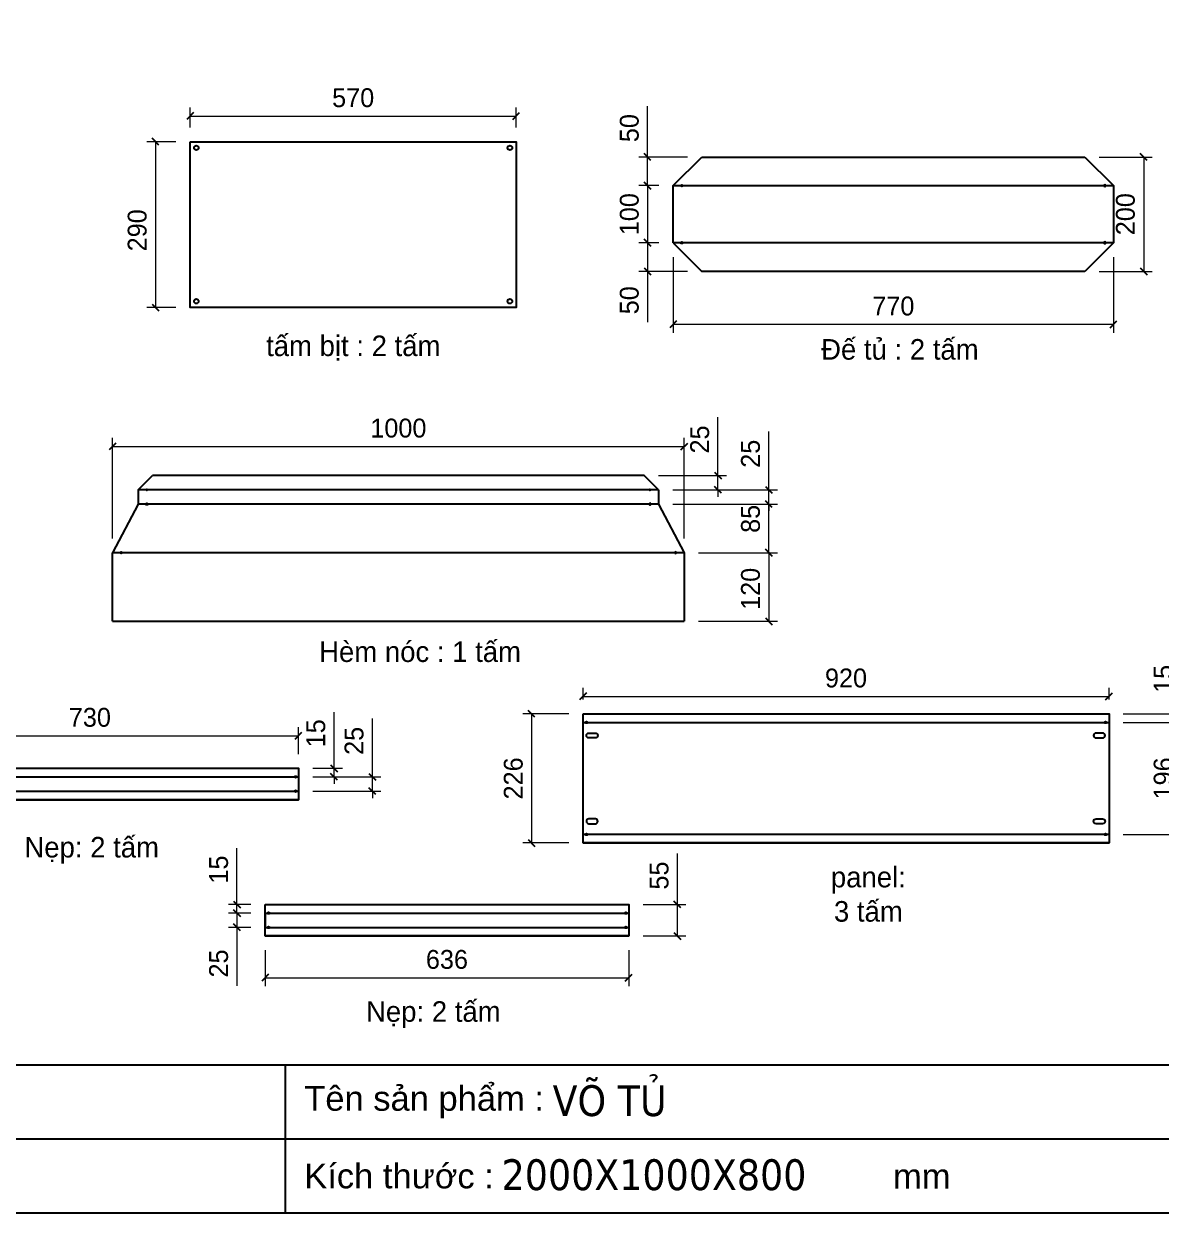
# Model space of a CAD drawing. Header units: millimetres. Extents: x 0 to 6415, y 0 to 4536.
# Drawn here: x 1465 to 3455, y 0 to 2081 of the extents above; entities that cross this region are included whole.
import ezdxf
from ezdxf.enums import TextEntityAlignment as Align

# ---------------------------------------------------------------- set-up
doc = ezdxf.new("R2010")
doc.units = ezdxf.units.MM
doc.layers.add('CNC', color=7, linetype='Continuous')
doc.layers.add('DIM', color=253, linetype='Continuous')
doc.styles.add('Arial', font='arial.ttf')
doc.styles.add('Tahoma (Input Text)', font='tahoma.ttf')
doc.dimstyles.new('Dim-33', dxfattribs={"dimtxt": 33, "dimasz": 12, "dimexe": 15, "dimexo": 25, "dimgap": 15, "dimtad": 1, "dimdec": 0, "dimtxsty": 'Standard', "dimblk": 'OBLIQUE', "dimcen": 10, "dimclrd": 5, "dimclre": 5, "dimclrt": 3, "dimazin": 3, "dimtfac": 1, "dimtdec": 0, "dimtmove": 0, "dimatfit": 3, "dimldrblk": 'OPEN30', "dimlwd": 9, "dimlwe": 9})

# ---------------------------------------------------------------- blocks, each defined once
blk = doc.blocks.new('*D13')
at = {"color": 0, "linetype": 'ByBlock', "lineweight": -2}
for p, q in [((1762.5, 1925.9), (1750.5, 1913.9)), ((2320.5, 1913.9), (2332.5, 1925.9))]:
    blk.add_line(p, q, dxfattribs=at)
at = {"layer": 'Defpoints', "color": 0, "transparency": 16777216}
for p in [(2326.5, 1919.9), (1756.5, 1874.9), (2326.5, 1874.9)]:
    blk.add_point(p, dxfattribs=at)
at = {"layer": 'DIM', "color": 5, "lineweight": 9, "transparency": 16777216}
for p, q in [((1756.5, 1899.9), (1756.5, 1934.9)), ((1756.5, 1919.9), (2326.5, 1919.9)), ((2326.5, 1899.9), (2326.5, 1934.9))]:
    blk.add_line(p, q, dxfattribs=at)
at = {"layer": 'DIM', "color": 3, "transparency": 16777216, "insert": (2041.5, 1951.7), "char_height": 33, "attachment_point": 5}
blk.add_mtext('570', dxfattribs=at)
blk = doc.blocks.new('_Oblique')
at = {"color": 0, "linetype": 'ByBlock', "lineweight": -2}
blk.add_line((-0.5, -0.5), (0.5, 0.5), dxfattribs=at)
blk = doc.blocks.new('_Open30')
at = {"color": 0, "linetype": 'ByBlock', "lineweight": -2}
for p, q in [((-1, 0.27), (0, 0)), ((0, 0), (-1, -0.27)), ((0, 0), (-1, 0))]:
    blk.add_line(p, q, dxfattribs=at)
blk = doc.blocks.new('*D14')
at = {"color": 0, "linetype": 'ByBlock', "lineweight": -2}
for p, q in [((1701.8, 1868.9), (1689.8, 1880.9)), ((1689.8, 1590.9), (1701.8, 1578.9))]:
    blk.add_line(p, q, dxfattribs=at)
at = {"layer": 'Defpoints', "color": 0, "transparency": 16777216}
for p in [(1756.5, 1874.9), (1695.8, 1584.9), (1756.5, 1584.9)]:
    blk.add_point(p, dxfattribs=at)
at = {"layer": 'DIM', "color": 5, "lineweight": 9, "transparency": 16777216}
for p, q in [((1731.5, 1874.9), (1680.8, 1874.9)), ((1695.8, 1874.9), (1695.8, 1584.9)), ((1731.5, 1584.9), (1680.8, 1584.9))]:
    blk.add_line(p, q, dxfattribs=at)
at = {"layer": 'DIM', "color": 3, "transparency": 16777216, "insert": (1663.9, 1719.9), "char_height": 33, "attachment_point": 5, "rotation": 90}
blk.add_mtext('290', dxfattribs=at)
blk = doc.blocks.new('*D15')
at = {"color": 0, "linetype": 'ByBlock', "lineweight": -2}
for p, q in [((2774.4, 1149.8), (2762.4, 1161.8)), ((2762.4, 1041.8), (2774.4, 1029.8))]:
    blk.add_line(p, q, dxfattribs=at)
at = {"layer": 'Defpoints', "color": 0, "transparency": 16777216}
for p in [(2620.6, 1155.8), (2620.6, 1035.8), (2768.4, 1035.8)]:
    blk.add_point(p, dxfattribs=at)
at = {"layer": 'DIM', "color": 5, "lineweight": 9, "transparency": 16777216}
for p, q in [((2645.6, 1155.8), (2783.4, 1155.8)), ((2768.4, 1155.8), (2768.4, 1035.8)), ((2645.6, 1035.8), (2783.4, 1035.8))]:
    blk.add_line(p, q, dxfattribs=at)
at = {"layer": 'DIM', "color": 3, "transparency": 16777216, "insert": (2736.6, 1092.5), "char_height": 33, "attachment_point": 5, "rotation": 90}
blk.add_mtext('120', dxfattribs=at)
blk = doc.blocks.new('*D16')
at = {"color": 0, "linetype": 'ByBlock', "lineweight": -2}
for p, q in [((2774.4, 1234.8), (2762.4, 1246.8)), ((2762.4, 1161.8), (2774.4, 1149.8))]:
    blk.add_line(p, q, dxfattribs=at)
at = {"layer": 'Defpoints', "color": 0, "transparency": 16777216}
for p in [(2575.6, 1240.8), (2768.4, 1240.8), (2620.6, 1155.8)]:
    blk.add_point(p, dxfattribs=at)
at = {"layer": 'DIM', "color": 5, "lineweight": 9, "transparency": 16777216}
for p, q in [((2600.6, 1240.8), (2783.4, 1240.8)), ((2768.4, 1155.8), (2768.4, 1240.8)), ((2645.6, 1155.8), (2783.4, 1155.8))]:
    blk.add_line(p, q, dxfattribs=at)
at = {"layer": 'DIM', "color": 3, "transparency": 16777216, "insert": (2736.6, 1215), "char_height": 33, "attachment_point": 5, "rotation": 90}
blk.add_mtext('85', dxfattribs=at)
blk = doc.blocks.new('*D17')
at = {"color": 0, "linetype": 'ByBlock', "lineweight": -2}
for p, q in [((2762.4, 1271.8), (2774.4, 1259.8)), ((2774.4, 1234.8), (2762.4, 1246.8))]:
    blk.add_line(p, q, dxfattribs=at)
at = {"layer": 'Defpoints', "color": 0, "transparency": 16777216}
for p in [(2575.6, 1265.8), (2768.4, 1265.8), (2575.6, 1240.8)]:
    blk.add_point(p, dxfattribs=at)
at = {"layer": 'DIM', "color": 5, "lineweight": 9, "transparency": 16777216}
for p, q in [((2768.4, 1265.8), (2768.4, 1367.9)), ((2600.6, 1265.8), (2783.4, 1265.8)), ((2768.4, 1240.8), (2768.4, 1265.8)), ((2600.6, 1240.8), (2783.4, 1240.8)), ((2768.4, 1240.8), (2768.4, 1228.8))]:
    blk.add_line(p, q, dxfattribs=at)
at = {"layer": 'DIM', "color": 3, "transparency": 16777216, "insert": (2736.6, 1328.9), "char_height": 33, "attachment_point": 5, "rotation": 90}
blk.add_mtext('25', dxfattribs=at)
blk = doc.blocks.new('*D18')
at = {"color": 0, "linetype": 'ByBlock', "lineweight": -2}
for p, q in [((2673.6, 1296.8), (2685.6, 1284.8)), ((2685.6, 1259.8), (2673.6, 1271.8))]:
    blk.add_line(p, q, dxfattribs=at)
at = {"layer": 'Defpoints', "color": 0, "transparency": 16777216}
for p in [(2550.6, 1290.8), (2679.6, 1290.8), (2575.6, 1265.8)]:
    blk.add_point(p, dxfattribs=at)
at = {"layer": 'DIM', "color": 5, "lineweight": 9, "transparency": 16777216}
for p, q in [((2679.6, 1290.8), (2679.6, 1392.9)), ((2575.6, 1290.8), (2694.6, 1290.8)), ((2679.6, 1265.8), (2679.6, 1290.8)), ((2600.6, 1265.8), (2694.6, 1265.8)), ((2679.6, 1265.8), (2679.6, 1253.8))]:
    blk.add_line(p, q, dxfattribs=at)
at = {"layer": 'DIM', "color": 3, "transparency": 16777216, "insert": (2647.7, 1353.9), "char_height": 33, "attachment_point": 5, "rotation": 90}
blk.add_mtext('25', dxfattribs=at)
blk = doc.blocks.new('f3daunguoc')
at = {"layer": 'CNC', "color": 2, "lineweight": -3}
blk.add_circle((0, 0), 1.5, dxfattribs=at)
blk = doc.blocks.new('f2dauxuoi')
at = {"layer": 'CNC', "color": 2, "lineweight": -3}
blk.add_circle((0, 0), 1, dxfattribs=at)
blk = doc.blocks.new('*D19')
at = {"color": 0, "linetype": 'ByBlock', "lineweight": -2}
for p, q in [((1626.6, 1347.7), (1614.6, 1335.7)), ((2614.6, 1335.7), (2626.6, 1347.7))]:
    blk.add_line(p, q, dxfattribs=at)
at = {"layer": 'Defpoints', "color": 0, "transparency": 16777216}
for p in [(2620.6, 1341.7), (1620.6, 1155.8), (2620.6, 1155.8)]:
    blk.add_point(p, dxfattribs=at)
at = {"layer": 'DIM', "color": 5, "lineweight": 9, "transparency": 16777216}
for p, q in [((1620.6, 1180.8), (1620.6, 1356.7)), ((2620.6, 1180.8), (2620.6, 1356.7)), ((1620.6, 1341.7), (2620.6, 1341.7))]:
    blk.add_line(p, q, dxfattribs=at)
at = {"layer": 'DIM', "color": 3, "transparency": 16777216, "insert": (2120.6, 1373.6), "char_height": 33, "attachment_point": 5}
blk.add_mtext('1000', dxfattribs=at)
blk = doc.blocks.new('*D42')
at = {"color": 0, "linetype": 'ByBlock', "lineweight": -2}
for p, q in [((3430.2, 1842.1), (3418.2, 1854.1)), ((3418.2, 1654.1), (3430.2, 1642.1))]:
    blk.add_line(p, q, dxfattribs=at)
at = {"layer": 'Defpoints', "color": 0, "transparency": 16777216}
for p in [(3321.3, 1848.1), (3321.3, 1648.1), (3424.2, 1648.1)]:
    blk.add_point(p, dxfattribs=at)
at = {"layer": 'DIM', "color": 5, "lineweight": 9, "transparency": 16777216}
for p, q in [((3346.3, 1848.1), (3439.2, 1848.1)), ((3424.2, 1848.1), (3424.2, 1648.1)), ((3346.3, 1648.1), (3439.2, 1648.1))]:
    blk.add_line(p, q, dxfattribs=at)
at = {"layer": 'DIM', "color": 3, "transparency": 16777216, "insert": (3392.3, 1748.1), "char_height": 33, "attachment_point": 5, "rotation": 90}
blk.add_mtext('200', dxfattribs=at)
blk = doc.blocks.new('*D43')
at = {"color": 0, "linetype": 'ByBlock', "lineweight": -2}
for p, q in [((2607.3, 1561.4), (2595.3, 1549.4)), ((3365.3, 1549.4), (3377.3, 1561.4))]:
    blk.add_line(p, q, dxfattribs=at)
at = {"layer": 'Defpoints', "color": 0, "transparency": 16777216}
for p in [(2601.3, 1698.1), (3371.3, 1698.1), (3371.3, 1555.4)]:
    blk.add_point(p, dxfattribs=at)
at = {"layer": 'DIM', "color": 5, "lineweight": 9, "transparency": 16777216}
for p, q in [((2601.3, 1673.1), (2601.3, 1540.4)), ((3371.3, 1673.1), (3371.3, 1540.4)), ((2601.3, 1555.4), (3371.3, 1555.4))]:
    blk.add_line(p, q, dxfattribs=at)
at = {"layer": 'DIM', "color": 3, "transparency": 16777216, "insert": (2986.3, 1587.2), "char_height": 33, "attachment_point": 5}
blk.add_mtext('770', dxfattribs=at)
blk = doc.blocks.new('*D44')
at = {"color": 0, "linetype": 'ByBlock', "lineweight": -2}
for p, q in [((2562.4, 1792.1), (2550.4, 1804.1)), ((2550.4, 1704.1), (2562.4, 1692.1))]:
    blk.add_line(p, q, dxfattribs=at)
at = {"layer": 'Defpoints', "color": 0, "transparency": 16777216}
for p in [(2601.3, 1798.1), (2556.4, 1698.1), (2601.3, 1698.1)]:
    blk.add_point(p, dxfattribs=at)
at = {"layer": 'DIM', "color": 5, "lineweight": 9, "transparency": 16777216}
for p, q in [((2576.3, 1798.1), (2541.4, 1798.1)), ((2556.4, 1798.1), (2556.4, 1698.1)), ((2576.3, 1698.1), (2541.4, 1698.1))]:
    blk.add_line(p, q, dxfattribs=at)
at = {"layer": 'DIM', "color": 3, "transparency": 16777216, "insert": (2524.6, 1748.1), "char_height": 33, "attachment_point": 5, "rotation": 90}
blk.add_mtext('100', dxfattribs=at)
blk = doc.blocks.new('*D45')
at = {"color": 0, "linetype": 'ByBlock', "lineweight": -2}
for p, q in [((2562.4, 1842.1), (2550.4, 1854.1)), ((2550.4, 1804.1), (2562.4, 1792.1))]:
    blk.add_line(p, q, dxfattribs=at)
at = {"layer": 'Defpoints', "color": 0, "transparency": 16777216}
for p in [(2556.4, 1848.1), (2651.3, 1848.1), (2601.3, 1798.1)]:
    blk.add_point(p, dxfattribs=at)
at = {"layer": 'DIM', "color": 5, "lineweight": 9, "transparency": 16777216}
for p, q in [((2556.4, 1848.1), (2556.4, 1937.3)), ((2626.3, 1848.1), (2541.4, 1848.1)), ((2556.4, 1798.1), (2556.4, 1848.1)), ((2576.3, 1798.1), (2541.4, 1798.1))]:
    blk.add_line(p, q, dxfattribs=at)
at = {"layer": 'DIM', "color": 3, "transparency": 16777216, "insert": (2524.6, 1898.7), "char_height": 33, "attachment_point": 5, "rotation": 90}
blk.add_mtext('50', dxfattribs=at)
blk = doc.blocks.new('*D46')
at = {"color": 0, "linetype": 'ByBlock', "lineweight": -2}
for p, q in [((2562.4, 1692.1), (2550.4, 1704.1)), ((2550.4, 1654.1), (2562.4, 1642.1))]:
    blk.add_line(p, q, dxfattribs=at)
at = {"layer": 'Defpoints', "color": 0, "transparency": 16777216}
for p in [(2601.3, 1698.1), (2556.4, 1648.1), (2651.3, 1648.1)]:
    blk.add_point(p, dxfattribs=at)
at = {"layer": 'DIM', "color": 5, "lineweight": 9, "transparency": 16777216}
for p, q in [((2576.3, 1698.1), (2541.4, 1698.1)), ((2556.4, 1698.1), (2556.4, 1648.1)), ((2626.3, 1648.1), (2541.4, 1648.1)), ((2556.4, 1648.1), (2556.4, 1559))]:
    blk.add_line(p, q, dxfattribs=at)
at = {"layer": 'DIM', "color": 3, "transparency": 16777216, "insert": (2524.6, 1597.5), "char_height": 33, "attachment_point": 5, "rotation": 90}
blk.add_mtext('50', dxfattribs=at)
blk = doc.blocks.new('khungtenAsean2')
at = {"color": 7}
for p, q in [((2970, -1980), (0, -1980)), ((890, -1980), (890, -2100)), ((2020, -2040), (0, -2040))]:
    blk.add_line(p, q, dxfattribs=at)
blk.add_lwpolyline([(0, 0), (2970, 0), (2970, -2100), (0, -2100)], close=True, dxfattribs=at)
at = {"color": 2, "char_height": 20, "width": 917.6339, "attachment_point": 4, "style": 'Arial'}
for s, insert in [('  Tên sản phẩm :', (890, -2010)), ('  Kích thước :', (890, -2070)), ('mm', (1382.29, -2070))]:
    blk.add_mtext(s, dxfattribs=dict(at, insert=insert))
at = {"color": 1, "style": 'Tahoma (Input Text)', "flags": 8}
for tag, p in [('#03', (506.57, -2019.3)), ('#01', (137.05, -2021.28)), ('#05', (1106.63, -2021.28)), ('#07', (1834.68, -2021.28)), ('#09', (2146.72, -2021.28)), ('#02', (98.46, -2081.28)), ('#04', (486.11, -2081.28)), ('#06', (1065.33, -2081.28)), ('#08', (1817.45, -2081.28)), ('#10', (2146.72, -2081.28))]:
    blk.add_attdef(tag, p, '', height=25, dxfattribs=at)
blk.add_attdef('#11', text='', height=25, dxfattribs=at).set_placement((2914.99, -2067.35), align=Align.CENTER)
blk = doc.blocks.new('ovan8.5x20')
at = {"layer": 'CNC', "color": 2, "lineweight": -3}
for p, q in [((5.7, 4.2), (-5.8, 4.2)), ((-5.8, -4.2), (5.7, -4.2))]:
    blk.add_line(p, q, dxfattribs=at)
for centre, start, end in [((-5.8, 0), 90, 270), ((5.7, 0), 270, 90)]:
    blk.add_arc(centre, 4.25, start, end, dxfattribs=at)
blk = doc.blocks.new('*D89')
at = {"color": 0, "linetype": 'ByBlock', "lineweight": -2}
for p, q in [((2449.5, 910.4), (2437.5, 898.4)), ((3357.5, 898.4), (3369.5, 910.4))]:
    blk.add_line(p, q, dxfattribs=at)
at = {"layer": 'Defpoints', "color": 0, "ltscale": 3, "transparency": 16777216}
for p in [(3363.5, 904.4), (2443.5, 873.8), (3363.5, 873.8)]:
    blk.add_point(p, dxfattribs=at)
at = {"layer": 'DIM', "color": 5, "lineweight": 9, "ltscale": 3, "transparency": 16777216}
for p, q in [((2443.5, 898.8), (2443.5, 919.4)), ((3363.5, 898.8), (3363.5, 919.4)), ((2443.5, 904.4), (3363.5, 904.4))]:
    blk.add_line(p, q, dxfattribs=at)
at = {"layer": 'DIM', "color": 3, "ltscale": 3, "transparency": 16777216, "insert": (2903.5, 936.3), "char_height": 33, "attachment_point": 5}
blk.add_mtext('920', dxfattribs=at)
blk = doc.blocks.new('*D90')
at = {"color": 0, "linetype": 'ByBlock', "lineweight": -2}
for p, q in [((2359.5, 867.8), (2347.5, 879.8)), ((2347.5, 653.8), (2359.5, 641.8))]:
    blk.add_line(p, q, dxfattribs=at)
at = {"layer": 'Defpoints', "color": 0, "ltscale": 3, "transparency": 16777216}
for p in [(2443.5, 873.8), (2353.5, 647.8), (2443.5, 647.8)]:
    blk.add_point(p, dxfattribs=at)
at = {"layer": 'DIM', "color": 5, "lineweight": 9, "ltscale": 3, "transparency": 16777216}
for p, q in [((2418.5, 873.8), (2338.5, 873.8)), ((2353.5, 873.8), (2353.5, 647.8)), ((2418.5, 647.8), (2338.5, 647.8))]:
    blk.add_line(p, q, dxfattribs=at)
at = {"layer": 'DIM', "color": 3, "ltscale": 3, "transparency": 16777216, "insert": (2321.7, 760.8), "char_height": 33, "attachment_point": 5, "rotation": 90}
blk.add_mtext('226', dxfattribs=at)
blk = doc.blocks.new('*D91')
at = {"color": 0, "linetype": 'ByBlock', "lineweight": -2}
for p, q in [((3484.2, 879.8), (3496.2, 867.8)), ((3496.2, 852.8), (3484.2, 864.8))]:
    blk.add_line(p, q, dxfattribs=at)
at = {"layer": 'Defpoints', "color": 0, "ltscale": 3, "transparency": 16777216}
for p in [(3363.5, 873.8), (3363.5, 858.8), (3490.2, 873.8)]:
    blk.add_point(p, dxfattribs=at)
at = {"layer": 'DIM', "color": 5, "lineweight": 9, "ltscale": 3, "transparency": 16777216}
for p, q in [((3490.2, 873.8), (3490.2, 972.2)), ((3388.5, 873.8), (3505.2, 873.8)), ((3388.5, 858.8), (3505.2, 858.8)), ((3490.2, 858.8), (3490.2, 873.8)), ((3490.2, 858.8), (3490.2, 846.8))]:
    blk.add_line(p, q, dxfattribs=at)
at = {"layer": 'DIM', "color": 3, "ltscale": 3, "transparency": 16777216, "insert": (3458.4, 935), "char_height": 33, "attachment_point": 5, "rotation": 90}
blk.add_mtext('15', dxfattribs=at)
blk = doc.blocks.new('*D92')
at = {"color": 0, "linetype": 'ByBlock', "lineweight": -2}
for p, q in [((3496.2, 852.8), (3484.2, 864.8)), ((3484.2, 668.8), (3496.2, 656.8))]:
    blk.add_line(p, q, dxfattribs=at)
at = {"layer": 'Defpoints', "color": 0, "ltscale": 3, "transparency": 16777216}
for p in [(3363.5, 858.8), (3363.5, 662.8), (3490.2, 662.8)]:
    blk.add_point(p, dxfattribs=at)
at = {"layer": 'DIM', "color": 5, "lineweight": 9, "ltscale": 3, "transparency": 16777216}
for p, q in [((3388.5, 858.8), (3505.2, 858.8)), ((3490.2, 858.8), (3490.2, 662.8)), ((3388.5, 662.8), (3505.2, 662.8))]:
    blk.add_line(p, q, dxfattribs=at)
at = {"layer": 'DIM', "color": 3, "ltscale": 3, "transparency": 16777216, "insert": (3458.4, 760.8), "char_height": 33, "attachment_point": 5, "rotation": 90}
blk.add_mtext('196', dxfattribs=at)
blk = doc.blocks.new('*D99')
at = {"color": 0, "linetype": 'ByBlock', "lineweight": -2}
for p, q in [((2002.1, 784.5), (2014.1, 772.5)), ((2014.1, 757.5), (2002.1, 769.5))]:
    blk.add_line(p, q, dxfattribs=at)
at = {"layer": 'Defpoints', "color": 0, "ltscale": 3, "transparency": 16777216}
for p in [(1946, 778.5), (2008.1, 778.5), (1946, 763.5)]:
    blk.add_point(p, dxfattribs=at)
at = {"layer": 'DIM', "color": 5, "lineweight": 9, "ltscale": 3, "transparency": 16777216}
for p, q in [((2008.1, 778.5), (2008.1, 876.9)), ((1971, 778.5), (2023.1, 778.5)), ((2008.1, 763.5), (2008.1, 778.5)), ((1971, 763.5), (2023.1, 763.5)), ((2008.1, 763.5), (2008.1, 751.5))]:
    blk.add_line(p, q, dxfattribs=at)
at = {"layer": 'DIM', "color": 3, "ltscale": 3, "transparency": 16777216, "insert": (1976.3, 839.7), "char_height": 33, "attachment_point": 5, "rotation": 90}
blk.add_mtext('15', dxfattribs=at)
blk = doc.blocks.new('*D100')
at = {"color": 0, "linetype": 'ByBlock', "lineweight": -2}
for p, q in [((2069.1, 769.5), (2081.1, 757.5)), ((2081.1, 732.5), (2069.1, 744.5))]:
    blk.add_line(p, q, dxfattribs=at)
at = {"layer": 'Defpoints', "color": 0, "ltscale": 3, "transparency": 16777216}
for p in [(1946, 763.5), (2075.1, 763.5), (1946, 738.5)]:
    blk.add_point(p, dxfattribs=at)
at = {"layer": 'DIM', "color": 5, "lineweight": 9, "ltscale": 3, "transparency": 16777216}
for p, q in [((2075.1, 763.5), (2075.1, 865.6)), ((1971, 763.5), (2090.1, 763.5)), ((2075.1, 738.5), (2075.1, 763.5)), ((1971, 738.5), (2090.1, 738.5)), ((2075.1, 738.5), (2075.1, 726.5))]:
    blk.add_line(p, q, dxfattribs=at)
at = {"layer": 'DIM', "color": 3, "ltscale": 3, "transparency": 16777216, "insert": (2043.2, 826.5), "char_height": 33, "attachment_point": 5, "rotation": 90}
blk.add_mtext('25', dxfattribs=at)
blk = doc.blocks.new('*D101')
at = {"color": 0, "linetype": 'ByBlock', "lineweight": -2}
for p, q in [((1222, 841.6), (1210, 829.6)), ((1940, 829.6), (1952, 841.6))]:
    blk.add_line(p, q, dxfattribs=at)
at = {"layer": 'Defpoints', "color": 0, "ltscale": 3, "transparency": 16777216}
for p in [(1946, 835.6), (1216, 778.5), (1946, 778.5)]:
    blk.add_point(p, dxfattribs=at)
at = {"layer": 'DIM', "color": 5, "lineweight": 9, "ltscale": 3, "transparency": 16777216}
for p, q in [((1216, 803.5), (1216, 850.6)), ((1216, 835.6), (1946, 835.6)), ((1946, 803.5), (1946, 850.6))]:
    blk.add_line(p, q, dxfattribs=at)
at = {"layer": 'DIM', "color": 3, "ltscale": 3, "transparency": 16777216, "insert": (1581, 867.5), "char_height": 33, "attachment_point": 5}
blk.add_mtext('730', dxfattribs=at)
blk = doc.blocks.new('*D103')
at = {"color": 0, "linetype": 'ByBlock', "lineweight": -2}
for p, q in [((1832.2, 546.1), (1844.2, 534.1)), ((1844.2, 519.1), (1832.2, 531.1))]:
    blk.add_line(p, q, dxfattribs=at)
at = {"layer": 'Defpoints', "color": 0, "ltscale": 3, "transparency": 16777216}
for p in [(1838.2, 540.1), (1887.5, 540.1), (1887.5, 525.1)]:
    blk.add_point(p, dxfattribs=at)
at = {"layer": 'DIM', "color": 5, "lineweight": 9, "ltscale": 3, "transparency": 16777216}
for p, q in [((1838.2, 540.1), (1838.2, 638.5)), ((1862.5, 540.1), (1823.2, 540.1)), ((1862.5, 525.1), (1823.2, 525.1)), ((1838.2, 525.1), (1838.2, 540.1)), ((1838.2, 525.1), (1838.2, 513.1))]:
    blk.add_line(p, q, dxfattribs=at)
at = {"layer": 'DIM', "color": 3, "ltscale": 3, "transparency": 16777216, "insert": (1806.3, 601.3), "char_height": 33, "attachment_point": 5, "rotation": 90}
blk.add_mtext('15', dxfattribs=at)
blk = doc.blocks.new('*D104')
at = {"color": 0, "linetype": 'ByBlock', "lineweight": -2}
for p, q in [((1832.2, 531.1), (1844.2, 519.1)), ((1844.2, 494.1), (1832.2, 506.1))]:
    blk.add_line(p, q, dxfattribs=at)
at = {"layer": 'Defpoints', "color": 0, "ltscale": 3, "transparency": 16777216}
for p in [(1887.5, 525.1), (1838.2, 500.1), (1887.5, 500.1)]:
    blk.add_point(p, dxfattribs=at)
at = {"layer": 'DIM', "color": 5, "lineweight": 9, "ltscale": 3, "transparency": 16777216}
for p, q in [((1862.5, 525.1), (1823.2, 525.1)), ((1838.2, 525.1), (1838.2, 537.1)), ((1838.2, 525.1), (1838.2, 500.1)), ((1862.5, 500.1), (1823.2, 500.1)), ((1838.2, 500.1), (1838.2, 398))]:
    blk.add_line(p, q, dxfattribs=at)
at = {"layer": 'DIM', "color": 3, "ltscale": 3, "transparency": 16777216, "insert": (1806.3, 437), "char_height": 33, "attachment_point": 5, "rotation": 90}
blk.add_mtext('25', dxfattribs=at)
blk = doc.blocks.new('*D105')
at = {"color": 0, "linetype": 'ByBlock', "lineweight": -2}
for p, q in [((1893.5, 418.1), (1881.5, 406.1)), ((2517.5, 406.1), (2529.5, 418.1))]:
    blk.add_line(p, q, dxfattribs=at)
at = {"layer": 'Defpoints', "color": 0, "ltscale": 3, "transparency": 16777216}
for p in [(1887.5, 485.1), (2523.5, 485.1), (2523.5, 412.1)]:
    blk.add_point(p, dxfattribs=at)
at = {"layer": 'DIM', "color": 5, "lineweight": 9, "ltscale": 3, "transparency": 16777216}
for p, q in [((1887.5, 460.1), (1887.5, 397.1)), ((2523.5, 460.1), (2523.5, 397.1)), ((1887.5, 412.1), (2523.5, 412.1))]:
    blk.add_line(p, q, dxfattribs=at)
at = {"layer": 'DIM', "color": 3, "ltscale": 3, "transparency": 16777216, "insert": (2205.5, 443.9), "char_height": 33, "attachment_point": 5}
blk.add_mtext('636', dxfattribs=at)
blk = doc.blocks.new('*D106')
at = {"color": 0, "linetype": 'ByBlock', "lineweight": -2}
for p, q in [((2614.5, 534.1), (2602.5, 546.1)), ((2602.5, 491.1), (2614.5, 479.1))]:
    blk.add_line(p, q, dxfattribs=at)
at = {"layer": 'Defpoints', "color": 0, "ltscale": 3, "transparency": 16777216}
for p in [(2523.5, 540.1), (2608.5, 540.1), (2523.5, 485.1)]:
    blk.add_point(p, dxfattribs=at)
at = {"layer": 'DIM', "color": 5, "lineweight": 9, "ltscale": 3, "transparency": 16777216}
for p, q in [((2608.5, 540.1), (2608.5, 629.6)), ((2548.5, 540.1), (2623.5, 540.1)), ((2608.5, 485.1), (2608.5, 540.1)), ((2548.5, 485.1), (2623.5, 485.1))]:
    blk.add_line(p, q, dxfattribs=at)
at = {"layer": 'DIM', "color": 3, "ltscale": 3, "transparency": 16777216, "insert": (2576.7, 590.8), "char_height": 33, "attachment_point": 5, "rotation": 90}
blk.add_mtext('55', dxfattribs=at)

msp = doc.modelspace()

# ---------------------------------------------------------------- linework, layer by layer
at = {"color": 7}
for p, q in [((2601.3, 1798.1), (2651.3, 1848.1)), ((2651.3, 1848.1), (3321.3, 1848.1)), ((3321.3, 1848.1), (3371.3, 1798.1)), ((2601.3, 1798.1), (3371.3, 1798.1)), ((2601.3, 1698.1), (2601.3, 1798.1)), ((3371.3, 1798.1), (3371.3, 1698.1)), ((3371.3, 1698.1), (2601.3, 1698.1)), ((2601.3, 1698.1), (2651.3, 1648.1)), ((3371.3, 1698.1), (3321.3, 1648.1)), ((3321.3, 1648.1), (2651.3, 1648.1)), ((1665.6, 1265.8), (1690.6, 1290.8)), ((2550.6, 1290.8), (1690.6, 1290.8)), ((2575.6, 1265.8), (2550.6, 1290.8)), ((2575.6, 1265.8), (1665.6, 1265.8)), ((1665.6, 1240.8), (1620.6, 1155.8)), ((2575.6, 1240.8), (1665.6, 1240.8)), ((2575.6, 1240.8), (2620.6, 1155.8)), ((2620.6, 1155.8), (1620.6, 1155.8))]:
    msp.add_line(p, q, dxfattribs=at)
msp.add_line((1620.6, 1035.8), (2620.6, 1035.8))
at = {"ltscale": 3}
for p, q in [((2443.5, 873.8), (3363.5, 873.8)), ((1946, 763.5), (1946, 738.5)), ((2443.5, 647.8), (3363.5, 647.8)), ((1887.5, 525.1), (1887.5, 500.1)), ((2523.5, 525.1), (2523.5, 500.1))]:
    msp.add_line(p, q, dxfattribs=at)
at = {"color": 2}
msp.add_lwpolyline([(1756.5, 1874.9), (2326.5, 1874.9), (2326.5, 1584.9), (1756.5, 1584.9)], close=True, dxfattribs=at)
at = {"color": 7}
for points in [[(1665.6, 1265.8), (1665.6, 1240.8)], [(2575.6, 1265.8), (2575.6, 1240.8)], [(1620.6, 1035.8), (1620.6, 1155.8)], [(2620.6, 1155.8), (2620.6, 1035.8)]]:
    msp.add_lwpolyline(points, dxfattribs=at)
at = {"ltscale": 3}
for points in [[(2443.5, 873.8), (3363.5, 873.8), (3363.5, 647.8), (2443.5, 647.8)], [(2443.5, 858.8), (3363.5, 858.8), (3363.5, 662.8), (2443.5, 662.8)], [(1216, 778.5), (1946, 778.5), (1946, 723.5), (1216, 723.5)], [(1887.5, 540.1), (2523.5, 540.1), (2523.5, 485.1), (1887.5, 485.1)]]:
    msp.add_lwpolyline(points, close=True, dxfattribs=at)
at = {"color": 7, "ltscale": 3}
for points in [[(1216, 778.5), (1946, 778.5)], [(1216, 763.5), (1216, 763.5), (1946, 763.5), (1946, 763.5)], [(1216, 738.5), (1216, 738.5), (1946, 738.5), (1946, 738.5)], [(1216, 723.5), (1946, 723.5)], [(1887.5, 540.1), (2523.5, 540.1)], [(1887.5, 525.1), (1887.5, 525.1), (2523.5, 525.1), (2523.5, 525.1)], [(1887.5, 500.1), (1887.5, 500.1), (2523.5, 500.1), (2523.5, 500.1)], [(1887.5, 485.1), (2523.5, 485.1)]]:
    msp.add_lwpolyline(points, dxfattribs=at)
at = {"color": 7}
for centre in [(1767.2, 1864.2), (2315.7, 1864.2), (1767.2, 1595.7), (2315.7, 1595.7)]:
    msp.add_circle(centre, 4, dxfattribs=at)
at = {"ltscale": 3}
for centre in [(2449.5, 858.8), (3357.5, 858.8), (2449.5, 662.8), (3357.5, 662.8)]:
    msp.add_circle(centre, 1.5, dxfattribs=at)
at = {"color": 2, "ltscale": 3}
for centre in [(1941, 763.5), (1941, 738.5), (1893.5, 525.1), (2518.5, 525.1), (1893.5, 500.1), (2518.5, 500.1)]:
    msp.add_circle(centre, 1.5, dxfattribs=at)

# ---------------------------------------------------------------- block references
at = {"color": 7}
ref = msp.add_blockref('khungtenAsean2', (0, 4536), dxfattribs=dict(at, xscale=2.159999999999854, yscale=2.159999999999854, zscale=2.159999999999854))
ref.add_attrib('#06', '2000X1000X800', (2301.1, 40.4), dxfattribs={"color": 1, "height": 54, "style": 'Tahoma (Input Text)'})
ref.add_attrib('#05', 'VÕ TỦ', (2390.3, 170), dxfattribs={"color": 1, "height": 54, "style": 'Tahoma (Input Text)'})
at = {"lineweight": -3, "rotation": 270}
for name, p in [('f3daunguoc', (2616.3, 1798.1)), ('f3daunguoc', (2616.3, 1698.1)), ('f2dauxuoi', (2560.6, 1265.8)), ('f3daunguoc', (1680.6, 1240.8)), ('f3daunguoc', (1635.6, 1155.8))]:
    msp.add_blockref(name, p, dxfattribs=at)
at = {"lineweight": -3, "xscale": -1, "rotation": 90}
for name, p in [('f3daunguoc', (3356.3, 1798.1)), ('f3daunguoc', (3356.3, 1698.1)), ('f2dauxuoi', (1680.6, 1265.8)), ('f3daunguoc', (2560.6, 1240.8)), ('f3daunguoc', (2605.6, 1155.8))]:
    msp.add_blockref(name, p, dxfattribs=at)
at = {"layer": 'CNC', "lineweight": -3, "xscale": -1, "rotation": 180}
msp.add_blockref('ovan8.5x20', (2459.5, 835.8), dxfattribs=at)
at = {"layer": 'CNC', "lineweight": -3, "rotation": 180}
msp.add_blockref('ovan8.5x20', (3346.5, 835.8), dxfattribs=at)
at = {"layer": 'CNC', "lineweight": -3}
msp.add_blockref('ovan8.5x20', (2459.5, 685.8), dxfattribs=at)
at = {"layer": 'CNC', "lineweight": -3, "xscale": -1}
msp.add_blockref('ovan8.5x20', (3346.5, 685.8), dxfattribs=at)

# ---------------------------------------------------------------- texts
at = {"color": 2, "char_height": 36, "attachment_point": 5}
for s, insert, width in [('tấm bịt : 2 tấm', (2041.7, 1513.8), 775), ('Đế tủ : 2 tấm', (2997.7, 1511.3), 975), ('Hèm nóc : 1 tấm', (2158.5, 982.3), 775), ('Nẹp: 2 tấm', (1584.2, 635), 775), ('panel: \\P3 tấm', (2942.6, 557.9), 775), ('Nẹp: 2 tấm', (2181.7, 347.5), 775)]:
    msp.add_mtext(s, dxfattribs=dict(at, insert=insert, width=width))

# ---------------------------------------------------------------- dimensions: what is measured, and where the dimension line sits
at = {"layer": 'DIM'}
dim = msp.add_linear_dim(base=(2326.5, 1919.9), p1=(1756.5, 1874.9), p2=(2326.5, 1874.9), dimstyle='Dim-33', dxfattribs=at)
dim.commit()
dim.dimension.update_dxf_attribs({"geometry": '*D13', "text_midpoint": (2041.5, 1919.9), "dimtype": 160})
at = {"layer": 'DIM', "color": 7}
for base, p1, p2, picture, middle in [((2556.4, 1848.1), (2601.3, 1798.1), (2651.3, 1848.1), '*D45', (2524.6, 1898.7)), ((3424.2, 1648.1), (3321.3, 1848.1), (3321.3, 1648.1), '*D42', (3392.3, 1748.1)), ((2556.4, 1698.1), (2601.3, 1798.1), (2601.3, 1698.1), '*D44', (2524.6, 1748.1)), ((2556.4, 1648.1), (2601.3, 1698.1), (2651.3, 1648.1), '*D46', (2524.6, 1597.5))]:
    dim = msp.add_linear_dim(base=base, p1=p1, p2=p2, angle=90, dimstyle='Dim-33', dxfattribs=at)
    dim.commit()
    dim.dimension.update_dxf_attribs({"geometry": picture, "text_midpoint": middle})
at = {"layer": 'DIM'}
dim = msp.add_linear_dim(base=(1695.8, 1584.9), p1=(1756.5, 1874.9), p2=(1756.5, 1584.9), angle=90, dimstyle='Dim-33', dxfattribs=at)
dim.commit()
dim.dimension.update_dxf_attribs({"geometry": '*D14', "text_midpoint": (1695.8, 1719.9), "dimtype": 160})
at = {"layer": 'DIM', "color": 7}
dim = msp.add_linear_dim(base=(3371.3, 1555.4), p1=(2601.3, 1698.1), p2=(3371.3, 1698.1), dimstyle='Dim-33', dxfattribs=at)
dim.commit()
dim.dimension.update_dxf_attribs({"geometry": '*D43', "text_midpoint": (2986.3, 1587.2)})
at = {"layer": 'DIM'}
dim = msp.add_linear_dim(base=(2620.6, 1341.7), p1=(1620.6, 1155.8), p2=(2620.6, 1155.8), dimstyle='Dim-33', dxfattribs=at)
dim.commit()
dim.dimension.update_dxf_attribs({"geometry": '*D19', "text_midpoint": (2120.6, 1373.6)})
at = {"layer": 'DIM', "color": 7}
for base, p1, p2, picture, middle in [((2679.6, 1290.8), (2575.6, 1265.8), (2550.6, 1290.8), '*D18', (2679.6, 1353.9)), ((2768.4, 1265.8), (2575.6, 1240.8), (2575.6, 1265.8), '*D17', (2768.4, 1328.9)), ((2768.4, 1240.8), (2620.6, 1155.8), (2575.6, 1240.8), '*D16', (2768.4, 1215)), ((2768.4, 1035.8), (2620.6, 1155.8), (2620.6, 1035.8), '*D15', (2768.4, 1092.5))]:
    dim = msp.add_linear_dim(base=base, p1=p1, p2=p2, angle=270, dimstyle='Dim-33', dxfattribs=at)
    dim.commit()
    dim.dimension.update_dxf_attribs({"geometry": picture, "text_midpoint": middle, "dimtype": 160})
at = {"layer": 'DIM', "ltscale": 3}
for base, p1, p2, picture, middle in [((3363.5, 904.4), (2443.5, 873.8), (3363.5, 873.8), '*D89', (2903.5, 936.3)), ((1946, 835.6), (1216, 778.5), (1946, 778.5), '*D101', (1581, 867.5))]:
    dim = msp.add_linear_dim(base=base, p1=p1, p2=p2, dimstyle='Dim-33', dxfattribs=at)
    dim.commit()
    dim.dimension.update_dxf_attribs({"geometry": picture, "text_midpoint": middle})
for base, p1, p2, angle, picture, middle in [((3490.2, 873.8), (3363.5, 858.8), (3363.5, 873.8), 90, '*D91', (3458.4, 935)), ((2008.1, 778.5), (1946, 763.5), (1946, 778.5), 90, '*D99', (1976.3, 839.7)), ((2353.5, 647.8), (2443.5, 873.8), (2443.5, 647.8), 90, '*D90', (2321.7, 760.8)), ((2075.1, 763.5), (1946, 738.5), (1946, 763.5), 90, '*D100', (2043.2, 826.5)), ((3490.2, 662.8), (3363.5, 858.8), (3363.5, 662.8), 90, '*D92', (3458.4, 760.8)), ((1838.2, 540.1), (1887.5, 525.1), (1887.5, 540.1), 90, '*D103', (1806.3, 601.3)), ((2608.5, 540.1), (2523.5, 485.1), (2523.5, 540.1), 90, '*D106', (2576.7, 590.8)), ((1838.2, 500.1), (1887.5, 525.1), (1887.5, 500.1), 90, '*D104', (1806.3, 437)), ((2523.5, 412.1), (1887.5, 485.1), (2523.5, 485.1), 180, '*D105', (2205.5, 443.9))]:
    dim = msp.add_linear_dim(base=base, p1=p1, p2=p2, angle=angle, dimstyle='Dim-33', dxfattribs=at)
    dim.commit()
    dim.dimension.update_dxf_attribs({"geometry": picture, "text_midpoint": middle})

doc.saveas('drawing.dxf')
